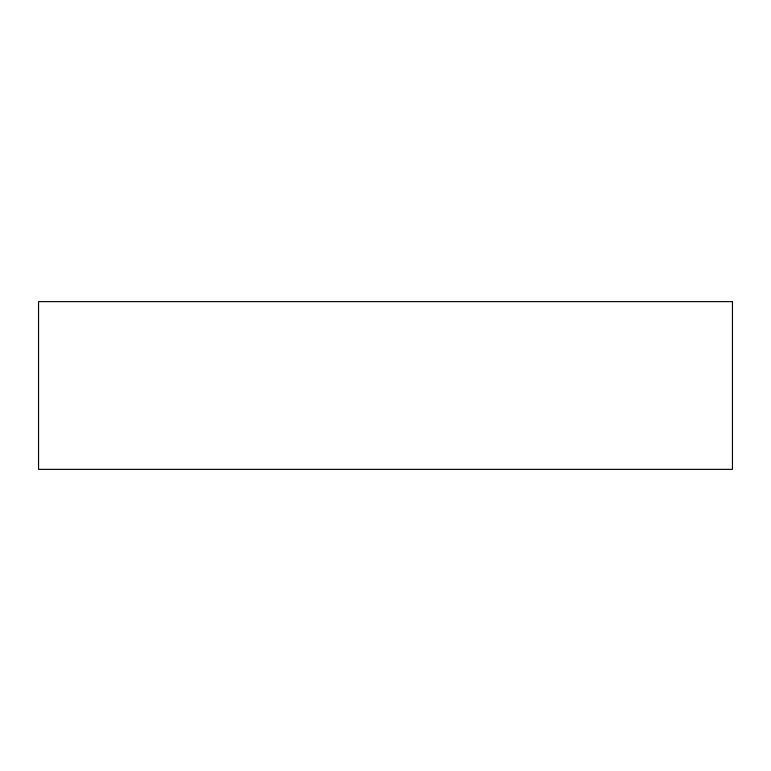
<?xml version="1.0" encoding="UTF-8"?>
<svg xmlns="http://www.w3.org/2000/svg" width="771" height="771" viewBox="0 0 771 771"><rect width="100%" height="100%" fill="white"/><g stroke="black" fill="none" stroke-linecap="round" stroke-linejoin="round"><path stroke-width="1.16" d="M732.45 301.625L38.55 301.625L38.55 469.375L732.45 469.375L732.45 301.625"/></g></svg>
